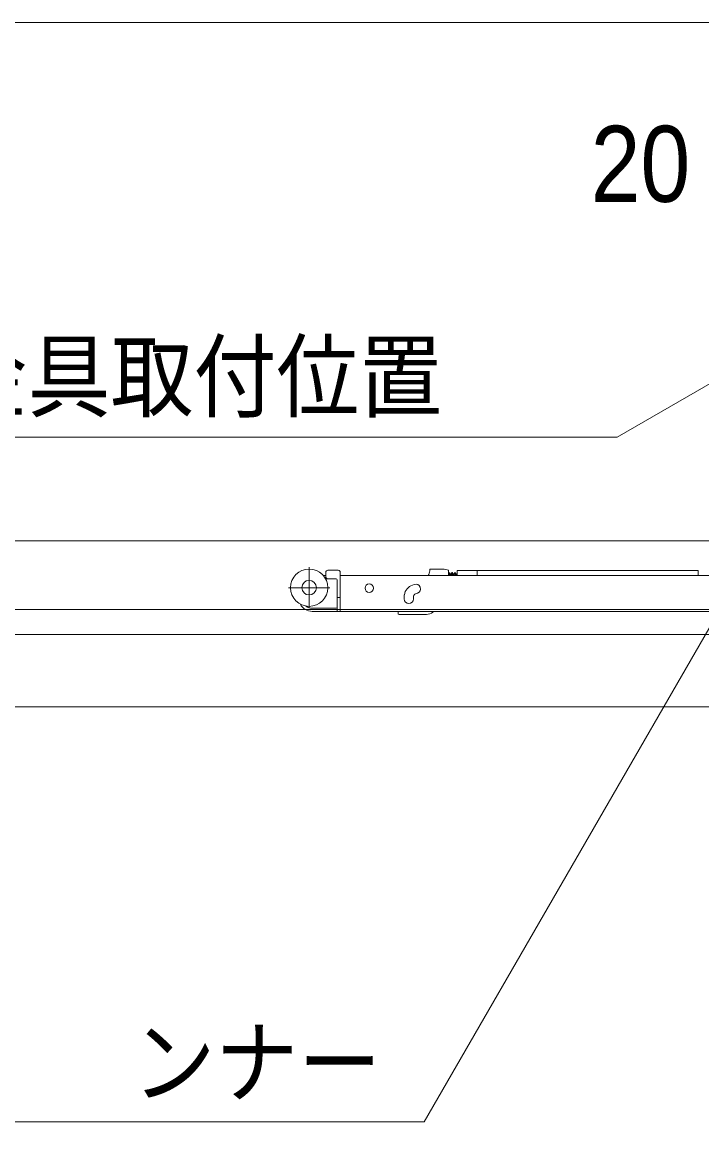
# Model space of a CAD drawing. Units: millimetres, scale not verified. Extents: x -6062 to 6062, y -3045 to 3045.
# Drawn here: x -2636 to -2308, y 111 to 650 of the extents above; entities that cross this region are included whole.
import ezdxf
from ezdxf.enums import TextEntityAlignment as Align

# ---------------------------------------------------------------- set-up
doc = ezdxf.new("R2010")
doc.units = ezdxf.units.MM
doc.header["$LTSCALE"] = 20
for name, color, linetype, lineweight in [('0-0_2寸法-2', 7, 'Continuous', 9), ('0-2_2寸法-1', 7, 'Continuous', 9), ('0-3_2寸法-3', 7, 'Continuous', 9), ('0-4_3一般', 7, 'Continuous', 9)]:
    doc.layers.add(name, color=color, linetype=linetype, lineweight=lineweight)
doc.styles.add('ＭＳ ゴシック', font='')
doc.styles.add('ＭＳ Ｐゴシック', font='')
doc.styles.get('ＭＳ ゴシック').set_extended_font_data('MS Gothic')
doc.styles.get('ＭＳ Ｐゴシック').set_extended_font_data('MS PGothic')

# ---------------------------------------------------------------- blocks, each defined once
blk = doc.blocks.new('グループ-73')
at = {"layer": '0-4_3一般'}
blk.add_line((-55696.5, 8000), (-4456.5, 8000), dxfattribs=at)
blk = doc.blocks.new('グループ-74')
at = {"layer": '0-4_3一般'}
for p, q in [((-14203.9, 7747.9), (-14203.9, 7351.9)), ((-14043.9, 7665.9), (-14066.3, 7665.9)), ((-14043.9, 7697.9), (-14043.9, 7655.9)), ((-13923.9, 7717.9), (-14023.9, 7717.9)), ((-13903.9, 7697.9), (-13903.9, 7665.1)), ((-13903.9, 7665.9), (-7797.9, 7665.9)), ((-13903.9, 7659.9), (-13903.9, 7665.1)), ((-13903.9, 7481.9), (-13903.9, 7659.9)), ((-12901.5, 7727.9), (-13041.5, 7727.9)), ((-13041.5, 7713.9), (-13041.5, 7727.9)), ((-12861.5, 7717.9), (-12901.5, 7727.9)), ((-12861.5, 7665.9), (-12861.5, 7717.9)), ((-12852.3, 7670.9), (-12851.6, 7665.9)), ((-12825.3, 7670.9), (-12824.6, 7665.9)), ((-12798.3, 7670.9), (-12797.6, 7665.9)), ((-12778.4, 7686.9), (-12778.3, 7687.5)), ((-12778.3, 7665.9), (-12778.3, 7716.9)), ((-12584.3, 7716.9), (-12778.3, 7716.9)), ((-12584.3, 7716.9), (-12584.3, 7665.9)), ((-10454.3, 7715.9), (-12584.3, 7715.9)), ((-10454.3, 7715.9), (-10454.3, 7665.9)), ((-14005.9, 7549.9), (-14401.9, 7549.9)), ((-14045.8, 7635.9), (-14023.9, 7635.9)), ((-13943.9, 7635.9), (-14023.9, 7635.9)), ((-13933.9, 7475.9), (-13933.9, 7625.9)), ((-13190.2, 7581.5), (-13208.9, 7574.7)), ((-13933.9, 7455.9), (-13933.9, 7475.9)), ((-13933.9, 7345.9), (-13933.9, 7455.9)), ((-13903.9, 7470.1), (-13903.9, 7481.9)), ((-13903.9, 7455.9), (-13903.9, 7345.9)), ((-13287.9, 7441.9), (-13287.9, 7461.9)), ((-13286.3, 7481.4), (-13286.2, 7481.9)), ((-13197.9, 7462.4), (-13197.9, 7461.9)), ((-13197.9, 7461.9), (-13197.9, 7441.9)), ((-13178.2, 7490.1), (-13159.4, 7496.9)), ((-13943.9, 7351.9), (-14173.9, 7351.9)), ((-13933.9, 7321.9), (-13933.9, 7345.9)), ((-14173.9, 7321.9), (-13933.9, 7321.9)), ((-7797.9, 7321.9), (-13903.9, 7321.9)), ((-13347.3, 7301.9), (-13347.3, 7321.9)), ((-13337.3, 7291.9), (-13072.4, 7291.9)), ((-13009.9, 7313.8), (-12999.8, 7321.9)), ((-30000, 6400), (-6640, 6400))]:
    blk.add_line(p, q, dxfattribs=at)
blk.add_lwpolyline([(-6330, 7340), (-53990, 7340), (-53990, 8000), (-6330, 8000)], close=True, dxfattribs=at)
for points in [[(-12861.5, 7675.8), (-12861.4, 7676.3), (-12861.4, 7676.9), (-12861.3, 7677.4), (-12861.2, 7678), (-12861.2, 7678.7), (-12861.1, 7679.3), (-12861, 7680), (-12861, 7680.6), (-12860.9, 7681.4), (-12860.9, 7682.1), (-12860.8, 7682.9), (-12860.7, 7683.6), (-12860.7, 7684.5), (-12860.6, 7685.3), (-12860.5, 7686.1), (-12860.4, 7686.9), (-12860.2, 7687.7), (-12859.9, 7688.4), (-12859.6, 7689.1), (-12859.1, 7689.8), (-12858.7, 7690.4), (-12858.1, 7691), (-12857.5, 7691.5), (-12856.8, 7692.1), (-12856.1, 7692.6), (-12855.3, 7693), (-12854.4, 7693.5), (-12853.5, 7693.8), (-12852.5, 7694.2), (-12851.6, 7694.4), (-12850.8, 7694.5), (-12850, 7694.5), (-12849.3, 7694.3), (-12848.6, 7694.1), (-12848, 7693.7), (-12847.4, 7693.3), (-12846.9, 7692.7), (-12846.4, 7692), (-12846, 7691.2)], [(-12851.7, 7674.5), (-12851.7, 7674.1), (-12851.8, 7673.6), (-12851.9, 7673.2), (-12851.9, 7672.8), (-12852, 7672.3), (-12852.1, 7671.9), (-12852.1, 7671.4), (-12852.2, 7671), (-12852.3, 7670.6), (-12852.4, 7670.1), (-12852.4, 7669.7), (-12852.5, 7669.3), (-12852.5, 7668.9), (-12852.6, 7668.5), (-12852.7, 7668.1), (-12852.7, 7667.7), (-12852.8, 7667.4), (-12852.8, 7667), (-12852.9, 7666.6), (-12852.9, 7666.3), (-12853, 7665.9)], [(-12849.5, 7686.7), (-12849.4, 7686.7), (-12849.2, 7686.7), (-12849.1, 7686.7), (-12849.1, 7686.6), (-12849, 7686.6), (-12849, 7686.5), (-12848.9, 7686.3), (-12848.9, 7686.1), (-12849, 7686), (-12849, 7685.7), (-12849.1, 7685.5), (-12849.2, 7685.2), (-12849.3, 7684.9), (-12849.5, 7684.5), (-12849.6, 7684.2), (-12849.8, 7683.8), (-12850, 7683.4), (-12850.1, 7683), (-12850.3, 7682.6), (-12850.4, 7682.2), (-12850.5, 7681.8), (-12850.6, 7681.4), (-12850.7, 7681), (-12850.8, 7680.6), (-12850.9, 7680.2), (-12851, 7679.8), (-12851.1, 7679.4), (-12851.1, 7679), (-12851.2, 7678.6), (-12851.2, 7678.2), (-12851.3, 7677.8), (-12851.3, 7677.4), (-12851.4, 7677), (-12851.4, 7676.6), (-12851.4, 7676.2), (-12851.5, 7675.8), (-12851.6, 7675.4), (-12851.6, 7674.9), (-12851.7, 7674.5)], [(-12846, 7691.2), (-12845.7, 7690.3), (-12845.4, 7689.2), (-12845.2, 7688.1), (-12845, 7686.9), (-12844.7, 7685.8), (-12844.6, 7684.7), (-12844.4, 7683.6), (-12844.2, 7682.5), (-12844, 7681.5), (-12843.8, 7680.5), (-12843.7, 7679.6), (-12843.5, 7678.7), (-12843.4, 7677.8), (-12843.2, 7676.9), (-12843.1, 7676.1), (-12843, 7675.3), (-12842.9, 7674.6), (-12842.7, 7673.9), (-12842.6, 7673.2), (-12842.5, 7672.5), (-12842.4, 7671.8), (-12842.3, 7671.1), (-12842.2, 7670.5), (-12842.1, 7669.9), (-12842, 7669.2), (-12842, 7668.6), (-12841.9, 7668.1), (-12841.8, 7667.5), (-12841.7, 7666.9), (-12841.6, 7666.4), (-12841.6, 7665.9)], [(-12836, 7665.9), (-12835.9, 7666.5), (-12835.8, 7667.1), (-12835.7, 7667.8), (-12835.6, 7668.4), (-12835.6, 7669.1), (-12835.5, 7669.8), (-12835.4, 7670.6), (-12835.3, 7671.3), (-12835.3, 7672.1), (-12835.2, 7672.9), (-12835.1, 7673.7), (-12835, 7674.5), (-12835, 7675.4), (-12834.9, 7676.2), (-12834.8, 7677.1), (-12834.7, 7678), (-12834.5, 7679), (-12834.3, 7680), (-12834, 7681), (-12833.7, 7682), (-12833.4, 7683.1), (-12833, 7684.2), (-12832.6, 7685.3), (-12832.1, 7686.5), (-12831.6, 7687.7), (-12831.1, 7688.9), (-12830.5, 7690.1), (-12829.9, 7691.4), (-12829.2, 7692.6), (-12828.6, 7693.6), (-12827.9, 7694.4), (-12827.3, 7695.1), (-12826.6, 7695.5), (-12826, 7695.8), (-12825.3, 7695.9), (-12824.7, 7695.8), (-12824, 7695.5), (-12823.4, 7695.1), (-12822.7, 7694.4)], [(-12824.7, 7674.5), (-12824.7, 7674.1), (-12824.8, 7673.6), (-12824.9, 7673.2), (-12824.9, 7672.8), (-12825, 7672.3), (-12825.1, 7671.9), (-12825.1, 7671.4), (-12825.2, 7671), (-12825.3, 7670.6), (-12825.4, 7670.1), (-12825.4, 7669.7), (-12825.5, 7669.3), (-12825.5, 7668.9), (-12825.6, 7668.5), (-12825.7, 7668.1), (-12825.7, 7667.7), (-12825.8, 7667.4), (-12825.8, 7667), (-12825.9, 7666.6), (-12825.9, 7666.3), (-12826, 7665.9)], [(-12822.5, 7686.7), (-12822.4, 7686.7), (-12822.3, 7686.7), (-12822.1, 7686.7), (-12822.1, 7686.6), (-12822, 7686.6), (-12822, 7686.5), (-12821.9, 7686.3), (-12821.9, 7686.2), (-12822, 7686), (-12822, 7685.7), (-12822.1, 7685.5), (-12822.2, 7685.2), (-12822.3, 7684.9), (-12822.5, 7684.5), (-12822.6, 7684.2), (-12822.8, 7683.8), (-12823, 7683.4), (-12823.1, 7683), (-12823.3, 7682.6), (-12823.4, 7682.2), (-12823.5, 7681.8), (-12823.6, 7681.4), (-12823.7, 7681), (-12823.8, 7680.6), (-12823.9, 7680.2), (-12824, 7679.8), (-12824.1, 7679.4), (-12824.1, 7679), (-12824.2, 7678.6), (-12824.2, 7678.2), (-12824.3, 7677.8), (-12824.3, 7677.4), (-12824.4, 7677), (-12824.4, 7676.6), (-12824.4, 7676.2), (-12824.5, 7675.8), (-12824.6, 7675.4), (-12824.6, 7674.9), (-12824.7, 7674.5)], [(-12822.7, 7694.4), (-12822.1, 7693.6), (-12821.5, 7692.6), (-12820.8, 7691.4), (-12820.2, 7690.1), (-12819.6, 7688.9), (-12819.1, 7687.6), (-12818.6, 7686.5), (-12818.1, 7685.3), (-12817.7, 7684.2), (-12817.3, 7683.1), (-12816.9, 7682), (-12816.6, 7681), (-12816.4, 7680), (-12816.1, 7679), (-12816, 7678), (-12815.8, 7677.1), (-12815.7, 7676.2), (-12815.6, 7675.3), (-12815.5, 7674.5), (-12815.5, 7673.7), (-12815.4, 7672.9), (-12815.3, 7672.1), (-12815.2, 7671.3), (-12815.1, 7670.6), (-12815, 7669.8), (-12815, 7669.1), (-12814.9, 7668.4), (-12814.8, 7667.8), (-12814.7, 7667.1), (-12814.7, 7666.5), (-12814.6, 7665.9)], [(-12809, 7665.9), (-12808.9, 7666.5), (-12808.8, 7667.1), (-12808.7, 7667.8), (-12808.6, 7668.4), (-12808.6, 7669.1), (-12808.5, 7669.8), (-12808.4, 7670.6), (-12808.3, 7671.3), (-12808.3, 7672.1), (-12808.2, 7672.9), (-12808.1, 7673.7), (-12808, 7674.5), (-12808, 7675.4), (-12807.9, 7676.2), (-12807.8, 7677.1), (-12807.7, 7678), (-12807.5, 7679), (-12807.3, 7680), (-12807, 7681), (-12806.7, 7682), (-12806.4, 7683.1), (-12806, 7684.2), (-12805.6, 7685.3), (-12805.1, 7686.5), (-12804.6, 7687.7), (-12804.1, 7688.9), (-12803.5, 7690.1), (-12802.9, 7691.4), (-12802.2, 7692.6), (-12801.6, 7693.6), (-12800.9, 7694.4), (-12800.3, 7695.1), (-12799.6, 7695.5), (-12799, 7695.8), (-12798.3, 7695.9), (-12797.7, 7695.8), (-12797, 7695.5), (-12796.4, 7695.1), (-12795.7, 7694.4)], [(-12797.7, 7674.5), (-12797.7, 7674.1), (-12797.8, 7673.6), (-12797.9, 7673.2), (-12797.9, 7672.8), (-12798, 7672.3), (-12798.1, 7671.9), (-12798.1, 7671.4), (-12798.2, 7671), (-12798.3, 7670.6), (-12798.4, 7670.1), (-12798.4, 7669.7), (-12798.5, 7669.3), (-12798.5, 7668.9), (-12798.6, 7668.5), (-12798.7, 7668.1), (-12798.7, 7667.7), (-12798.8, 7667.4), (-12798.8, 7667), (-12798.9, 7666.6), (-12798.9, 7666.3), (-12799, 7665.9)], [(-12795.5, 7686.7), (-12795.4, 7686.7), (-12795.2, 7686.7), (-12795.1, 7686.7), (-12795.1, 7686.6), (-12795, 7686.6), (-12795, 7686.5), (-12794.9, 7686.3), (-12794.9, 7686.1), (-12795, 7686), (-12795, 7685.7), (-12795.1, 7685.5), (-12795.2, 7685.2), (-12795.3, 7684.9), (-12795.5, 7684.5), (-12795.6, 7684.2), (-12795.8, 7683.8), (-12796, 7683.4), (-12796.1, 7683), (-12796.3, 7682.6), (-12796.4, 7682.2), (-12796.5, 7681.8), (-12796.6, 7681.4), (-12796.7, 7681), (-12796.8, 7680.6), (-12796.9, 7680.2), (-12797, 7679.8), (-12797.1, 7679.4), (-12797.1, 7679), (-12797.2, 7678.6), (-12797.2, 7678.2), (-12797.3, 7677.8), (-12797.3, 7677.4), (-12797.4, 7677), (-12797.4, 7676.6), (-12797.4, 7676.2), (-12797.5, 7675.8), (-12797.6, 7675.4), (-12797.6, 7674.9), (-12797.7, 7674.5)], [(-12795.7, 7694.4), (-12795.1, 7693.6), (-12794.5, 7692.6), (-12793.8, 7691.4), (-12793.2, 7690.1), (-12792.6, 7688.9), (-12792.1, 7687.6), (-12791.6, 7686.5), (-12791.1, 7685.3), (-12790.7, 7684.2), (-12790.3, 7683.1), (-12789.9, 7682), (-12789.6, 7681), (-12789.4, 7680), (-12789.1, 7679), (-12789, 7678), (-12788.8, 7677.1), (-12788.7, 7676.2), (-12788.6, 7675.3), (-12788.5, 7674.5), (-12788.5, 7673.7), (-12788.4, 7672.9), (-12788.3, 7672.1), (-12788.2, 7671.3), (-12788.1, 7670.6), (-12788.1, 7669.8), (-12788, 7669.1), (-12787.9, 7668.4), (-12787.8, 7667.8), (-12787.7, 7667.1), (-12787.7, 7666.5), (-12787.6, 7665.9)], [(-12782, 7665.9), (-12781.9, 7666.4), (-12781.8, 7667), (-12781.7, 7667.5), (-12781.7, 7668.1), (-12781.6, 7668.6), (-12781.5, 7669.2), (-12781.4, 7669.7), (-12781.4, 7670.2), (-12781.3, 7670.8), (-12781.2, 7671.3), (-12781.1, 7671.9), (-12781.1, 7672.4), (-12781, 7672.9), (-12780.9, 7673.5), (-12780.8, 7674), (-12780.7, 7674.6), (-12780.7, 7675.1), (-12780.6, 7675.7), (-12780.5, 7676.2), (-12780.4, 7676.7), (-12780.4, 7677.3), (-12780.3, 7677.8), (-12780.2, 7678.4), (-12780.1, 7678.9), (-12780, 7679.4), (-12779.9, 7680), (-12779.8, 7680.5), (-12779.7, 7681.1), (-12779.6, 7681.6), (-12779.5, 7682.1), (-12779.4, 7682.7), (-12779.3, 7683.2), (-12779.2, 7683.7), (-12779.1, 7684.3), (-12778.9, 7684.8), (-12778.8, 7685.3), (-12778.7, 7685.9), (-12778.6, 7686.4), (-12778.4, 7686.9)], [(-13903.9, 7470.1), (-13903.9, 7455.9), (-13933.9, 7455.9)], [(-13287.9, 7461.9), (-13287.9, 7462.4), (-13287.9, 7462.9), (-13287.9, 7463.4), (-13287.9, 7463.9), (-13287.9, 7464.4), (-13287.9, 7464.9), (-13287.9, 7465.4), (-13287.8, 7465.9), (-13287.8, 7466.4), (-13287.8, 7466.9), (-13287.8, 7467.4), (-13287.7, 7467.9), (-13287.7, 7468.4), (-13287.7, 7468.9), (-13287.7, 7469.4), (-13287.6, 7469.9), (-13287.6, 7470.4), (-13287.5, 7470.9), (-13287.5, 7471.4), (-13287.5, 7471.9), (-13287.4, 7472.4), (-13287.4, 7472.9), (-13287.3, 7473.4), (-13287.3, 7473.9), (-13287.2, 7474.4), (-13287.2, 7474.9), (-13287.1, 7475.4), (-13287, 7475.9), (-13287, 7476.4), (-13286.9, 7476.9), (-13286.9, 7477.4), (-13286.8, 7477.9), (-13286.7, 7478.4), (-13286.7, 7478.9), (-13286.6, 7479.4), (-13286.5, 7479.9), (-13286.5, 7480.4), (-13286.4, 7480.9), (-13286.3, 7481.4)], [(-13190.3, 7481.9), (-13190.6, 7481.5), (-13190.9, 7481), (-13191.2, 7480.6), (-13191.6, 7480.1), (-13191.9, 7479.7), (-13192.2, 7479.2), (-13192.5, 7478.8), (-13192.8, 7478.3), (-13193, 7477.9), (-13193.3, 7477.4), (-13193.6, 7476.9), (-13193.9, 7476.4), (-13194.1, 7476), (-13194.4, 7475.5), (-13194.6, 7475), (-13194.9, 7474.5), (-13195.1, 7474), (-13195.3, 7473.5), (-13195.5, 7473), (-13195.8, 7472.5), (-13196, 7472), (-13196.2, 7471.5), (-13196.3, 7470.9), (-13196.5, 7470.4), (-13196.7, 7469.9), (-13196.8, 7469.4), (-13197, 7468.9), (-13197.1, 7468.3), (-13197.2, 7467.8), (-13197.4, 7467.3), (-13197.5, 7466.8), (-13197.5, 7466.2), (-13197.6, 7465.7), (-13197.7, 7465.1), (-13197.8, 7464.6), (-13197.8, 7464.1), (-13197.8, 7463.5), (-13197.9, 7463), (-13197.9, 7462.4)], [(-13903.9, 7345.9), (-13903.9, 7321.9), (-13933.9, 7321.9)], [(-30320, -38740), (-30320, 7100), (-6320, 7100)]]:
    blk.add_lwpolyline(points, dxfattribs=at)
for centre, radius in [((-14203.9, 7549.9), 180), ((-14203.9, 7549.9), 70), ((-13623.9, 7545.9), 41)]:
    blk.add_circle(centre, radius, dxfattribs=at)
for centre, radius, start, end in [((-14023.9, 7697.9), 20, 90, 180), ((-14023.9, 7655.9), 20, 180, 270), ((-13923.9, 7697.9), 20, 0, 90), ((-13121.5, 7713.9), 80, 323.1301, 0), ((-13943.9, 7625.9), 10, 0, 90), ((-13167.9, 7461.9), 120, 110, 170.40593), ((-13174.8, 7539.2), 45, 290, 110), ((-13242.9, 7441.9), 45, 180, 0), ((-13167.9, 7461.9), 30, 110, 138.18969), ((-14173.9, 7451.9), 130, 207.8267, 270), ((-14173.9, 7451.9), 100, 232.49603, 270), ((-13943.9, 7361.9), 10, 270, 0), ((-13337.3, 7301.9), 10, 180, 270), ((-13072.4, 7391.9), 100, 270, 308.65981)]:
    blk.add_arc(centre, radius, start, end, dxfattribs=at)
blk = doc.blocks.new('グループ-75')
at = {"layer": '0-4_3一般'}
for name in ['グループ-73', 'グループ-74']:
    blk.add_blockref(name, (0, 0), dxfattribs=at)

msp = doc.modelspace()

# ---------------------------------------------------------------- linework, layer by layer
at = {"layer": '0-2_2寸法-1'}
msp.add_line((-2109.21, 650), (-4481.79, 650), dxfattribs=at)
at = {"layer": '0-3_2寸法-3'}
for points in [[(-2951.13, 450), (-2349.21, 450), (-2176, 550)], [(-3041.06, 120), (-2442.22, 120), (-2295.98, 373.3)]]:
    msp.add_lwpolyline(points, dxfattribs=at)

# ---------------------------------------------------------------- block references
at = {"layer": '0-4_3一般', "xscale": 0.05, "yscale": 0.05}
msp.add_blockref('グループ-75', (-1787.5, 0), dxfattribs=at)

# ---------------------------------------------------------------- texts
at = {"layer": '0-0_2寸法-2', "style": 'ＭＳ Ｐゴシック', "width": 0.9}
msp.add_text('20', height=36.66, dxfattribs=at).set_placement((-2361.98, 552.48), align=Align.BOTTOM_LEFT)
at = {"layer": '0-3_2寸法-3', "style": 'ＭＳ ゴシック', "width": 0.9}
for s, p in [('スライド式受け金具取付位置', (-2953.06, 453.34)), ('ンナー', (-2582.85, 122.77))]:
    msp.add_text(s, height=32.55, dxfattribs=at).set_placement(p, align=Align.BOTTOM_LEFT)

doc.saveas('drawing.dxf')
